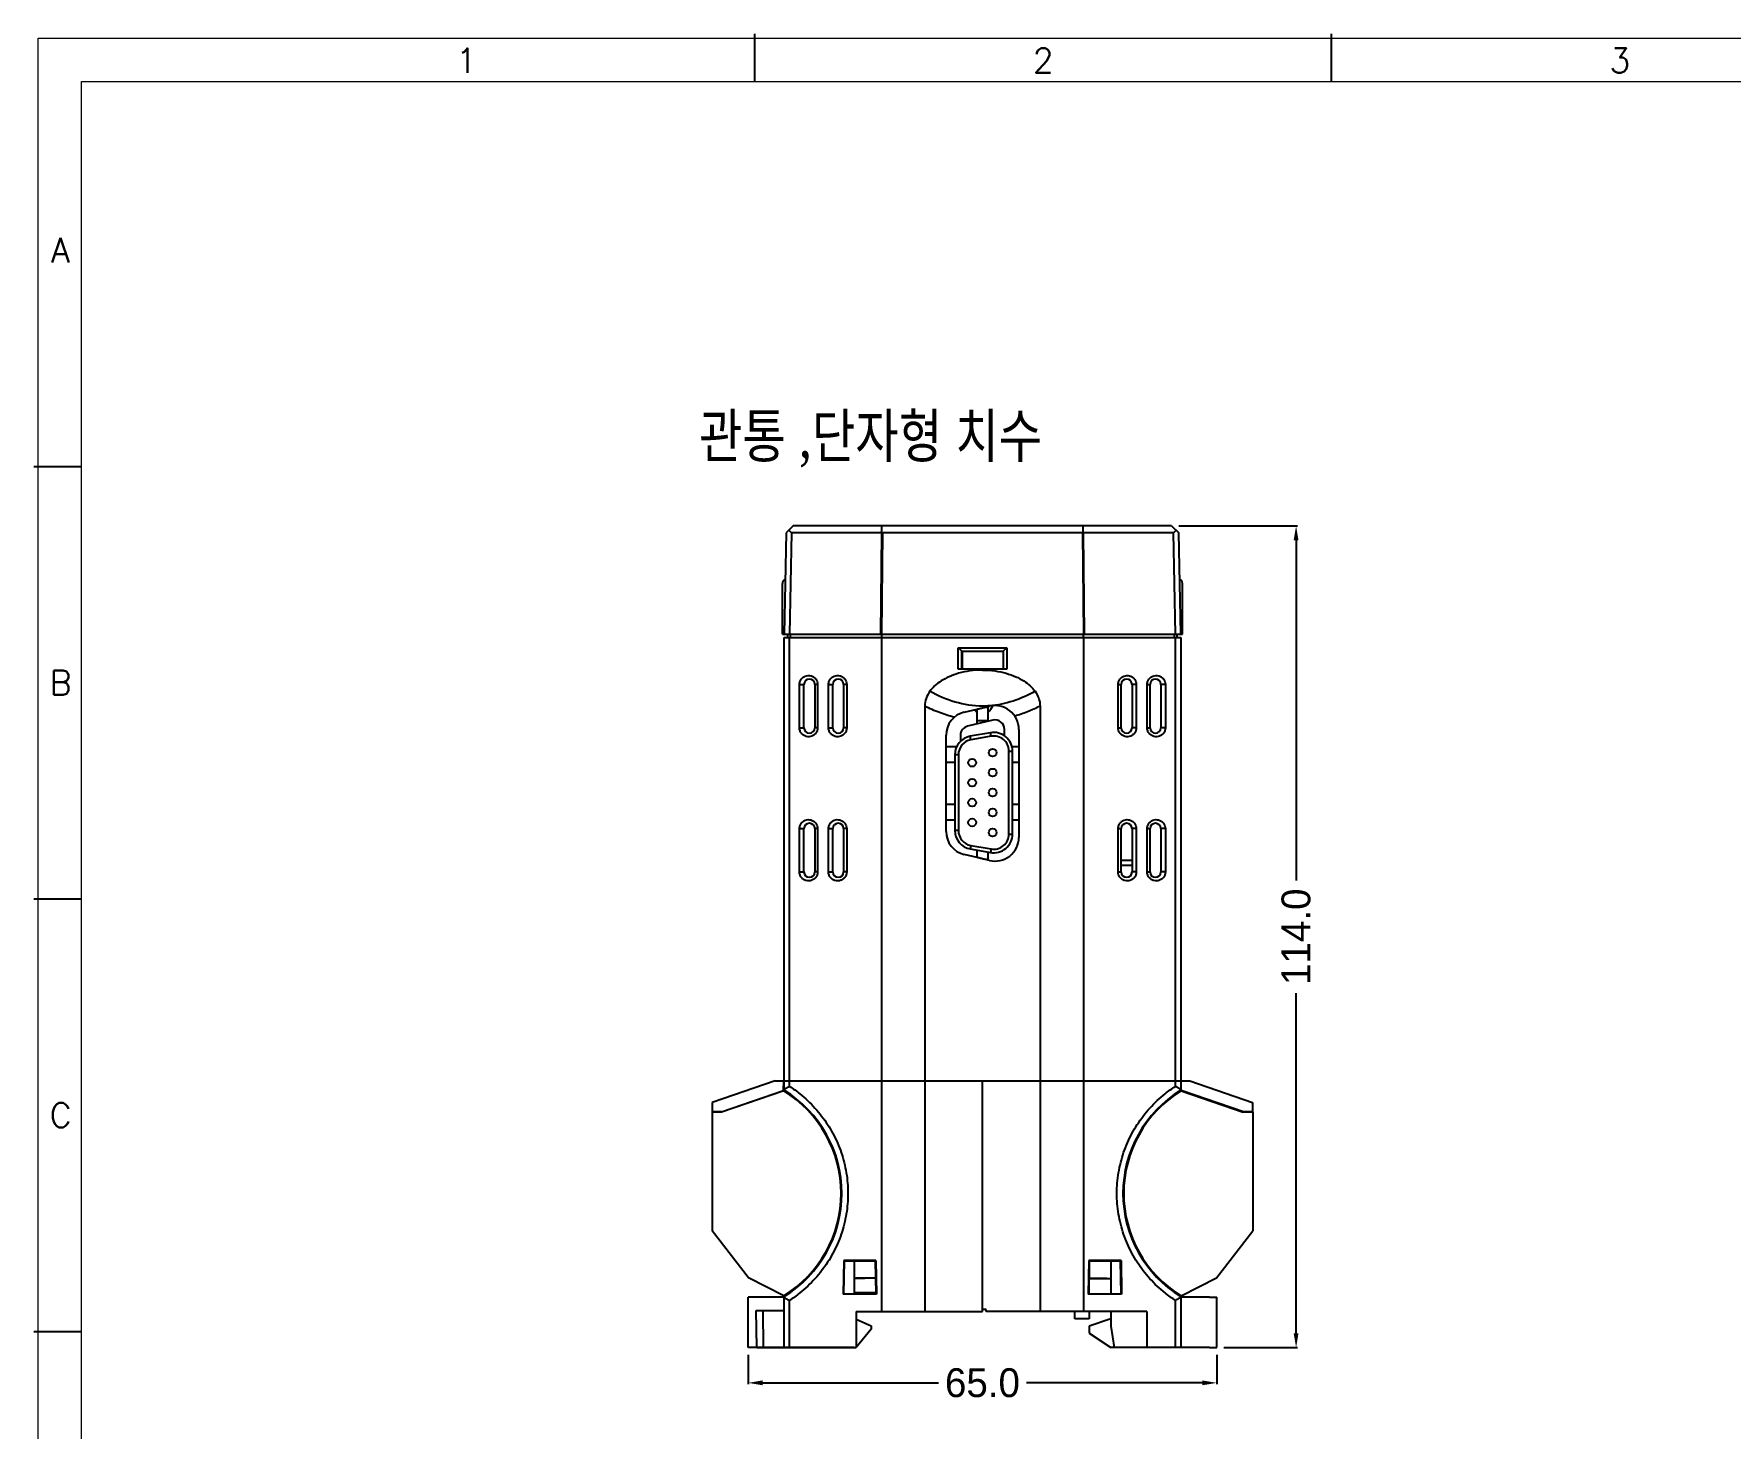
# Model space of a CAD drawing. Header units: millimetres. Extents: x 107 to 2900, y 85 to 3996.
# Drawn here: x 1905.3 to 2140.5, y 3735.5 to 3928.9 of the extents above; entities that cross this region are included whole.
import ezdxf
from ezdxf.enums import TextEntityAlignment as Align

# ---------------------------------------------------------------- set-up
doc = ezdxf.new("R2010")
doc.units = ezdxf.units.MM
for name, color, linetype in [('20', 2, 'Continuous'), ('30', 3, 'Continuous'), ('70', 7, 'Continuous')]:
    doc.layers.add(name, color=color, linetype=linetype)
doc.styles.add('SIMPLEX', font='SIMPLEX')
doc.styles.add('SS', font='batang.ttc', dxfattribs={"width": 0.8})
doc.styles.get("Standard").update_dxf_attribs({"font": 'BareunDotumPro1.ttf'})
doc.dimstyles.get("Standard").update_dxf_attribs({"dimtxt": 4, "dimasz": 2, "dimexe": 0.2, "dimexo": 1, "dimgap": 0.09, "dimtad": 0, "dimtoh": 1, "dimdec": 1, "dimzin": 0, "dimdsep": 46, "dimtxsty": 'Standard', "dimcen": -3, "dimadec": 0, "dimazin": 0, "dimtfac": 1, "dimtdec": 1, "dimtofl": 0, "dimtmove": 0, "dimatfit": 3, "dimfxl": 0, "dimtolj": 1, "dimtzin": 0, "dimarcsym": 0})

# ---------------------------------------------------------------- blocks, each defined once
blk = doc.blocks.new('*D36')
at = {"color": 0, "lineweight": -2}
for p, q in [((2064.08, 3860.68), (2080.55, 3860.68)), ((2080.35, 3858.68), (2080.35, 3811.48)), ((2080.35, 3748.68), (2080.35, 3795.87)), ((2070.34, 3746.68), (2080.55, 3746.68))]:
    blk.add_line(p, q, dxfattribs=at)
at = {"color": 0}
for points in [[(2080.68, 3858.68), (2080.01, 3858.68), (2080.35, 3860.68)], [(2080.01, 3748.68), (2080.68, 3748.68), (2080.35, 3746.68)]]:
    blk.add_solid(points, dxfattribs=at)
at = {"layer": 'Defpoints', "color": 0}
for p in [(2063.08, 3860.68), (2069.34, 3746.68), (2080.35, 3746.68)]:
    blk.add_point(p, dxfattribs=at)
at = {"color": 0, "insert": (2080.35, 3803.68), "char_height": 4, "attachment_point": 5, "rotation": 90}
blk.add_mtext('\\A1;114.0', dxfattribs=at)
blk = doc.blocks.new('*D37')
at = {"color": 0, "lineweight": -2}
for p, q in [((2004.34, 3745.68), (2004.34, 3741.59)), ((2069.34, 3745.68), (2069.34, 3741.59)), ((2006.34, 3741.79), (2030.75, 3741.79)), ((2067.34, 3741.79), (2042.93, 3741.79))]:
    blk.add_line(p, q, dxfattribs=at)
at = {"color": 0}
for points in [[(2006.34, 3742.13), (2006.34, 3741.46), (2004.34, 3741.79)], [(2067.34, 3741.46), (2067.34, 3742.13), (2069.34, 3741.79)]]:
    blk.add_solid(points, dxfattribs=at)
at = {"layer": 'Defpoints', "color": 0}
for p in [(2004.34, 3746.68), (2069.34, 3746.68), (2069.34, 3741.79)]:
    blk.add_point(p, dxfattribs=at)
at = {"color": 0, "insert": (2036.84, 3741.79), "char_height": 4, "attachment_point": 5}
blk.add_mtext('\\A1;65.0', dxfattribs=at)

msp = doc.modelspace()

# ---------------------------------------------------------------- linework, layer by layer
at = {"color": 7, "linetype": 'Continuous'}
for p, q in [((2009.599, 3859.694), (2009.337, 3845.675)), ((2010.598, 3860.675), (2009.599, 3859.694)), ((2010.334, 3859.694), (2010.07, 3845.675)), ((2022.84, 3859.694), (2010.334, 3859.694)), ((2063.077, 3860.675), (2010.598, 3860.675)), ((2022.84, 3859.694), (2022.703, 3845.675)), ((2022.974, 3859.694), (2022.837, 3845.675)), ((2022.974, 3859.694), (2022.84, 3859.695)), ((2050.701, 3859.694), (2022.974, 3859.694)), ((2050.835, 3859.695), (2050.701, 3859.694)), ((2050.701, 3859.694), (2050.837, 3845.675)), ((2050.835, 3859.695), (2050.972, 3845.675)), ((2063.341, 3859.694), (2050.835, 3859.694)), ((2063.077, 3860.675), (2064.076, 3859.694)), ((2063.605, 3845.675), (2063.341, 3859.694)), ((2064.337, 3845.675), (2064.076, 3859.694)), ((2009.087, 3845.675), (2009.087, 3852.675)), ((2064.587, 3845.675), (2064.587, 3852.675)), ((2009.087, 3845.675), (2064.587, 3845.675)), ((2009.337, 3782.375), (2009.337, 3845.175)), ((2009.337, 3845.175), (2064.337, 3845.175)), ((2009.837, 3845.175), (2009.837, 3845.675)), ((2010.07, 3782.924), (2010.07, 3845.175)), ((2010.204, 3845.175), (2010.204, 3845.675)), ((2022.837, 3845.175), (2022.837, 3751.675)), ((2022.859, 3845.675), (2022.859, 3845.175)), ((2050.816, 3845.675), (2050.816, 3845.175)), ((2050.837, 3845.175), (2050.837, 3751.675)), ((2063.471, 3845.175), (2063.471, 3845.675)), ((2063.605, 3782.924), (2063.605, 3845.175)), ((2063.837, 3845.175), (2063.837, 3845.675)), ((2064.337, 3845.175), (2064.337, 3782.375)), ((2033.468, 3840.806), (2033.468, 3843.775)), ((2033.968, 3843.275), (2033.468, 3843.775)), ((2033.468, 3843.775), (2040.207, 3843.775)), ((2033.968, 3840.806), (2033.968, 3843.275)), ((2033.968, 3843.275), (2039.707, 3843.275)), ((2033.968, 3842.875), (2034.087, 3842.875)), ((2033.968, 3842.675), (2034.087, 3842.675)), ((2034.087, 3840.806), (2034.087, 3843.275)), ((2039.707, 3843.275), (2040.207, 3843.775)), ((2039.707, 3843.275), (2039.707, 3840.806)), ((2040.207, 3843.775), (2040.207, 3840.806)), ((2040.207, 3840.806), (2033.468, 3840.806)), ((2011.464, 3838.675), (2012.087, 3838.675)), ((2011.464, 3832.675), (2011.464, 3838.675)), ((2012.087, 3832.675), (2012.087, 3838.675)), ((2013.982, 3838.675), (2013.587, 3838.675)), ((2013.587, 3838.675), (2013.587, 3832.675)), ((2013.982, 3838.675), (2013.982, 3832.675)), ((2015.493, 3838.675), (2016.087, 3838.675)), ((2015.493, 3832.675), (2015.493, 3838.675)), ((2016.087, 3832.675), (2016.087, 3838.675)), ((2018.011, 3838.675), (2017.587, 3838.675)), ((2017.587, 3838.675), (2017.587, 3832.675)), ((2018.011, 3838.675), (2018.011, 3832.675)), ((2055.664, 3838.675), (2056.087, 3838.675)), ((2055.664, 3832.675), (2055.664, 3838.675)), ((2056.087, 3832.675), (2056.087, 3838.675)), ((2058.182, 3838.675), (2057.587, 3838.675)), ((2057.587, 3838.675), (2057.587, 3832.675)), ((2058.182, 3838.675), (2058.182, 3832.675)), ((2059.693, 3838.675), (2060.087, 3838.675)), ((2059.693, 3832.675), (2059.693, 3838.675)), ((2060.087, 3832.675), (2060.087, 3838.675)), ((2062.211, 3838.675), (2061.587, 3838.675)), ((2061.587, 3838.675), (2061.587, 3832.675)), ((2062.211, 3838.675), (2062.211, 3832.675)), ((2028.837, 3835.675), (2028.837, 3751.675)), ((2034.327, 3834.833), (2036.087, 3835.25)), ((2036.087, 3833.195), (2036.087, 3835.25)), ((2037.587, 3835.606), (2037.827, 3835.662)), ((2037.587, 3835.606), (2037.587, 3833.55)), ((2044.837, 3835.675), (2044.837, 3751.675)), ((2011.464, 3832.675), (2012.087, 3832.675)), ((2013.982, 3832.675), (2013.587, 3832.675)), ((2015.493, 3832.675), (2016.087, 3832.675)), ((2018.011, 3832.675), (2017.587, 3832.675)), ((2038.288, 3833.716), (2034.788, 3832.887)), ((2055.664, 3832.675), (2056.087, 3832.675)), ((2058.182, 3832.675), (2057.587, 3832.675)), ((2059.693, 3832.675), (2060.087, 3832.675)), ((2062.211, 3832.675), (2061.587, 3832.675)), ((2031.787, 3818.298), (2031.787, 3831.622)), ((2033.787, 3831.622), (2033.787, 3830.775)), ((2037.956, 3831.986), (2035.156, 3831.492)), ((2035.243, 3831), (2035.156, 3831.492)), ((2038.043, 3831.494), (2035.243, 3831)), ((2038.043, 3831.494), (2037.956, 3831.986)), ((2039.887, 3831.562), (2039.887, 3832.451)), ((2041.887, 3832.451), (2041.887, 3817.469)), ((2031.787, 3830.07), (2033.28, 3830.07)), ((2033.007, 3828.932), (2033.007, 3818.419)), ((2033.507, 3828.932), (2033.007, 3828.932)), ((2033.507, 3828.932), (2033.507, 3818.419)), ((2040.507, 3817.925), (2040.507, 3829.425)), ((2040.507, 3829.425), (2041.007, 3829.425)), ((2040.916, 3830.07), (2041.887, 3830.07)), ((2041.007, 3817.925), (2041.007, 3829.425)), ((2033.007, 3827.851), (2031.787, 3827.851)), ((2041.887, 3827.851), (2041.007, 3827.851)), ((2031.787, 3822.07), (2033.007, 3822.07)), ((2041.007, 3822.07), (2041.887, 3822.07)), ((2011.464, 3812.675), (2011.464, 3818.675)), ((2011.464, 3818.675), (2012.087, 3818.675)), ((2012.087, 3812.675), (2012.087, 3818.675)), ((2013.587, 3818.675), (2013.587, 3812.675)), ((2013.982, 3818.675), (2013.587, 3818.675)), ((2013.982, 3818.675), (2013.982, 3812.675)), ((2015.493, 3812.675), (2015.493, 3818.675)), ((2015.493, 3818.675), (2016.087, 3818.675)), ((2016.087, 3812.675), (2016.087, 3818.675)), ((2017.587, 3818.675), (2017.587, 3812.675)), ((2018.011, 3818.675), (2017.587, 3818.675)), ((2018.011, 3818.675), (2018.011, 3812.675)), ((2033.007, 3819.851), (2031.787, 3819.851)), ((2041.887, 3819.851), (2041.007, 3819.851)), ((2055.664, 3812.675), (2055.664, 3818.675)), ((2055.664, 3818.675), (2056.087, 3818.675)), ((2056.087, 3812.675), (2056.087, 3818.675)), ((2057.587, 3818.675), (2057.587, 3812.675)), ((2058.182, 3818.675), (2057.587, 3818.675)), ((2058.182, 3818.675), (2058.182, 3812.675)), ((2059.693, 3812.675), (2059.693, 3818.675)), ((2059.693, 3818.675), (2060.087, 3818.675)), ((2060.087, 3812.675), (2060.087, 3818.675)), ((2061.587, 3818.675), (2061.587, 3812.675)), ((2062.211, 3818.675), (2061.587, 3818.675)), ((2062.211, 3818.675), (2062.211, 3812.675)), ((2033.507, 3818.419), (2033.007, 3818.419)), ((2035.243, 3816.351), (2035.156, 3815.859)), ((2035.243, 3816.351), (2038.043, 3815.857)), ((2040.507, 3817.925), (2041.007, 3817.925)), ((2036.087, 3814.67), (2034.327, 3815.087)), ((2035.156, 3815.859), (2037.956, 3815.365)), ((2036.087, 3814.67), (2036.087, 3815.694)), ((2037.587, 3815.43), (2037.587, 3814.315)), ((2037.827, 3814.258), (2037.587, 3814.315)), ((2038.043, 3815.857), (2037.956, 3815.365)), ((2057.587, 3814.275), (2056.087, 3814.275)), ((2011.464, 3812.675), (2012.087, 3812.675)), ((2013.982, 3812.675), (2013.587, 3812.675)), ((2015.493, 3812.675), (2016.087, 3812.675)), ((2018.011, 3812.675), (2017.587, 3812.675)), ((2055.664, 3812.675), (2056.087, 3812.675)), ((2057.587, 3813.575), (2056.087, 3813.575)), ((2058.182, 3812.675), (2057.587, 3812.675)), ((2059.693, 3812.675), (2060.087, 3812.675)), ((2062.211, 3812.675), (2061.587, 3812.675)), ((2008.084, 3783.675), (1999.353, 3780.678)), ((2008.084, 3783.675), (2065.59, 3783.675)), ((2009.262, 3782.335), (2009.269, 3783.675)), ((2036.837, 3751.675), (2036.837, 3783.675)), ((2064.413, 3782.335), (2064.406, 3783.675)), ((2065.59, 3783.675), (2074.322, 3780.678)), ((2000.637, 3779.375), (2009.262, 3782.335)), ((2009.285, 3782.29), (2000.646, 3779.325)), ((2064.39, 3782.29), (2073.029, 3779.325)), ((2073.037, 3779.375), (2064.413, 3782.335)), ((1999.337, 3779.325), (1999.337, 3762.861)), ((2000.646, 3779.325), (1999.337, 3779.325)), ((1999.353, 3780.678), (1999.36, 3779.325)), ((2000.637, 3779.375), (1999.36, 3779.397)), ((2012.852, 3779.338), (2012.955, 3779.338)), ((2060.72, 3779.338), (2060.823, 3779.338)), ((2074.337, 3779.325), (2073.029, 3779.325)), ((2074.315, 3779.397), (2073.037, 3779.375)), ((2074.322, 3780.678), (2074.315, 3779.325)), ((2074.337, 3779.325), (2074.337, 3762.861)), ((2017.199, 3768.375), (2017.286, 3768.375)), ((2016.985, 3765.375), (2017.113, 3765.375)), ((2056.562, 3765.375), (2056.608, 3765.375)), ((2004.382, 3756.375), (1999.337, 3762.861)), ((2069.293, 3756.375), (2074.337, 3762.861)), ((2015.867, 3761.225), (2015.843, 3761.225)), ((2057.807, 3761.225), (2057.832, 3761.225)), ((2017.611, 3758.752), (2017.532, 3754.1)), ((2017.61, 3754.13), (2017.687, 3758.675)), ((2017.611, 3758.752), (2017.687, 3758.675)), ((2019.037, 3758.675), (2017.687, 3758.675)), ((2022.008, 3758.696), (2019.037, 3758.695)), ((2019.037, 3758.695), (2019.037, 3754.127)), ((2022.008, 3758.696), (2022.074, 3758.762)), ((2022.086, 3754.12), (2022.008, 3758.696)), ((2022.074, 3758.762), (2022.154, 3754.089)), ((2051.601, 3758.762), (2051.521, 3754.089)), ((2051.667, 3758.696), (2051.589, 3754.12)), ((2051.601, 3758.762), (2051.667, 3758.696)), ((2054.637, 3758.695), (2051.667, 3758.696)), ((2054.637, 3758.695), (2054.637, 3754.127)), ((2055.987, 3758.675), (2054.637, 3758.675)), ((2056.064, 3758.752), (2055.987, 3758.675)), ((2056.065, 3754.13), (2055.987, 3758.675)), ((2056.064, 3758.752), (2056.143, 3754.1)), ((2009.285, 3753.861), (2004.382, 3756.375)), ((2011.337, 3755.267), (2011.285, 3755.32)), ((2011.337, 3755.267), (2011.337, 3755.369)), ((2011.337, 3755.267), (2011.368, 3755.266)), ((2012.408, 3756.375), (2012.531, 3756.375)), ((2012.531, 3756.375), (2012.532, 3756.492)), ((2022.049, 3756.295), (2019.037, 3756.243)), ((2051.626, 3756.288), (2054.637, 3756.236)), ((2061.144, 3756.375), (2061.143, 3756.492)), ((2061.144, 3756.375), (2061.267, 3756.375)), ((2062.338, 3755.267), (2062.307, 3755.266)), ((2062.338, 3755.369), (2062.338, 3755.267)), ((2062.338, 3755.267), (2062.39, 3755.32)), ((2064.39, 3753.861), (2069.293, 3756.375)), ((2009.337, 3753.675), (2004.337, 3753.675)), ((2004.337, 3752.675), (2004.337, 3753.675)), ((2005.337, 3753.675), (2004.337, 3753.675)), ((2004.337, 3752.675), (2004.337, 3753.675)), ((2004.337, 3746.675), (2004.337, 3752.675)), ((2004.337, 3752.675), (2004.337, 3752.675)), ((2009.337, 3746.675), (2009.337, 3753.775)), ((2010.07, 3746.675), (2010.07, 3753.227)), ((2017.532, 3754.1), (2017.564, 3754.131)), ((2022.084, 3754.263), (2019.037, 3754.316)), ((2022.122, 3754.12), (2022.154, 3754.089)), ((2051.521, 3754.089), (2051.553, 3754.12)), ((2056.143, 3754.1), (2056.111, 3754.131)), ((2063.605, 3746.675), (2063.605, 3753.227)), ((2064.337, 3753.775), (2064.337, 3746.675)), ((2068.337, 3753.675), (2064.337, 3753.675)), ((2068.337, 3753.675), (2069.337, 3753.675)), ((2069.337, 3746.675), (2069.337, 3753.675)), ((2005.527, 3746.675), (2005.437, 3751.825)), ((2005.437, 3751.825), (2009.337, 3751.825)), ((2006.475, 3746.675), (2006.437, 3751.825)), ((2019.337, 3751.675), (2019.337, 3746.675)), ((2019.337, 3751.675), (2036.837, 3751.675)), ((2019.337, 3750.625), (2021.387, 3749.725)), ((2037.337, 3751.975), (2036.837, 3751.984)), ((2037.337, 3751.675), (2037.337, 3751.975)), ((2059.637, 3751.675), (2037.337, 3751.675)), ((2049.637, 3750.675), (2049.637, 3751.675)), ((2051.637, 3750.675), (2049.637, 3750.675)), ((2051.637, 3751.675), (2051.637, 3750.675)), ((2054.655, 3750.681), (2051.637, 3749.675)), ((2054.637, 3751.675), (2054.672, 3749.675)), ((2059.637, 3751.675), (2059.637, 3746.675)), ((2021.387, 3749.225), (2019.337, 3746.675)), ((2021.387, 3749.725), (2021.387, 3749.225)), ((2051.637, 3749.675), (2051.637, 3748.675)), ((2051.637, 3748.675), (2054.637, 3746.675)), ((2054.672, 3749.675), (2055.125, 3746.675)), ((2019.037, 3746.675), (2004.337, 3746.675)), ((2005.527, 3746.675), (2019.337, 3746.675)), ((2068.337, 3746.675), (2054.637, 3746.675)), ((2068.337, 3746.675), (2069.337, 3746.675))]:
    msp.add_line(p, q, dxfattribs=at)
for centre in [(2035.417, 3827.825), (2038.257, 3829.215), (2035.417, 3825.055), (2038.257, 3826.445), (2038.257, 3823.675), (2035.417, 3822.295), (2038.257, 3820.905), (2035.417, 3819.525), (2038.257, 3818.135)]:
    msp.add_circle(centre, 0.55, dxfattribs=at)
for centre, radius, start, end in [((2009.787, 3852.675), 0.7, 116.46246, 180), ((2063.887, 3852.675), 0.7, 0, 63.53754), ((2012.837, 3838.675), 0.75, 0, 180), ((2016.837, 3838.675), 0.75, 0, 180), ((2056.837, 3838.675), 0.75, 0, 180), ((2060.837, 3838.675), 0.75, 0, 180), ((2036.837, 3836.175), 1.5, 222.50724, 240), ((2036.837, 3836.175), 1.5, 300, 342.77058), ((2038.587, 3832.451), 3.3, 0, 103.32453), ((2012.837, 3832.675), 0.75, 180, 0), ((2016.837, 3832.675), 0.75, 180, 0), ((2035.087, 3831.622), 3.3, 103.32453, 180), ((2035.087, 3831.622), 1.3, 103.32453, 180), ((2038.587, 3832.451), 1.3, 0, 103.32453), ((2056.837, 3832.675), 0.75, 180, 0), ((2060.837, 3832.675), 0.75, 180, 0), ((2035.607, 3828.932), 2.6, 100, 180), ((2035.607, 3828.932), 2.1, 100, 180), ((2038.407, 3829.425), 2.6, 0, 100), ((2038.407, 3829.425), 2.1, 0, 100), ((2012.837, 3818.675), 0.75, 0, 180), ((2016.837, 3818.675), 0.75, 0, 180), ((2056.837, 3818.675), 0.75, 0, 180), ((2060.837, 3818.675), 0.75, 0, 180), ((2035.087, 3818.298), 3.3, 180, 256.67547), ((2035.607, 3818.419), 2.6, 180, 260), ((2035.607, 3818.419), 2.1, 180, 260), ((2038.587, 3817.469), 3.3, 256.67547, 0), ((2038.407, 3817.925), 2.6, 260, 0), ((2038.407, 3817.925), 2.1, 260, 0), ((2012.837, 3812.675), 0.75, 180, 0), ((2016.837, 3812.675), 0.75, 180, 0), ((2056.837, 3812.675), 0.75, 180, 0), ((2060.837, 3812.675), 0.75, 180, 0), ((2000.557, 3768.075), 16.681, 301.55116, 58.44884), ((2000.557, 3768.075), 16.781, 301.55116, 58.44884), ((2073.118, 3768.075), 16.781, 121.55116, 238.44884), ((2073.118, 3768.075), 16.681, 121.55116, 238.44884)]:
    msp.add_arc(centre, radius, start, end, dxfattribs=at)
for points, knots in [([(2009.972, 3860.061), (2010.033, 3860), (2010.153, 3859.878), (2010.274, 3859.756), (2010.334, 3859.694)], [0, 0, 0, 0, 0.25663081, 0.51498503, 0.51498503, 0.51498503, 0.51498503]), ([(2022.849, 3859.695), (2022.854, 3859.804), (2022.863, 3860.022), (2022.878, 3860.349), (2022.887, 3860.567), (2022.891, 3860.675)], [0, 0, 0, 0, 0.32769636, 0.6548939, 0.98158372, 0.98158372, 0.98158372, 0.98158372]), ([(2050.826, 3859.694), (2050.821, 3859.803), (2050.812, 3860.022), (2050.797, 3860.349), (2050.788, 3860.567), (2050.784, 3860.675)], [0, 0, 0, 0, 0.3284266, 0.65562358, 0.98228856, 0.98228856, 0.98228856, 0.98228856]), ([(2063.341, 3859.694), (2063.401, 3859.756), (2063.522, 3859.878), (2063.642, 3860), (2063.702, 3860.061)], [0, 0, 0, 0, 0.2585256, 0.51496064, 0.51496064, 0.51496064, 0.51496064]), ([(2011.464, 3838.675), (2011.464, 3838.762), (2011.487, 3838.984), (2011.62, 3839.325), (2011.889, 3839.642), (2012.244, 3839.855), (2012.642, 3839.944), (2013.049, 3839.905), (2013.428, 3839.738), (2013.736, 3839.456), (2013.932, 3839.095), (2013.981, 3838.821), (2013.982, 3838.684), (2013.982, 3838.675)], [0, 0, 0, 0, 0.2602966, 0.6646671, 1.07745, 1.4845892, 1.8833024, 2.2824581, 2.6906844, 3.1051745, 3.5117567, 3.9001917, 3.9247062, 3.9247062, 3.9247062, 3.9247062]), ([(2015.493, 3838.675), (2015.492, 3838.758), (2015.515, 3838.976), (2015.643, 3839.314), (2015.909, 3839.634), (2016.262, 3839.851), (2016.662, 3839.944), (2017.074, 3839.907), (2017.457, 3839.738), (2017.765, 3839.455), (2017.96, 3839.096), (2018.009, 3838.822), (2018.011, 3838.684), (2018.011, 3838.675)], [0, 0, 0, 0, 0.2477609, 0.6521884, 1.0662587, 1.4720996, 1.8729962, 2.2798691, 2.6917553, 3.1061191, 3.5113688, 3.8986952, 3.9246128, 3.9246128, 3.9246128, 3.9246128]), ([(2036.837, 3840.675), (2036.25, 3840.675), (2035.138, 3840.597), (2033.586, 3840.278), (2032.248, 3839.807), (2031.126, 3839.212), (2030.219, 3838.527), (2029.737, 3837.998), (2029.541, 3837.726)], [0, 0, 0, 0, 1.761044, 3.3333567, 4.740856, 6.0014007, 7.1282028, 8.1338777, 8.1338777, 8.1338777, 8.1338777]), ([(2036.837, 3840.675), (2037.424, 3840.675), (2038.537, 3840.597), (2040.089, 3840.278), (2041.427, 3839.807), (2042.549, 3839.212), (2043.455, 3838.527), (2043.938, 3837.998), (2044.134, 3837.726)], [0, 0, 0, 0, 1.761044, 3.3333567, 4.740856, 6.0014007, 7.1282028, 8.1338777, 8.1338777, 8.1338777, 8.1338777]), ([(2055.664, 3838.675), (2055.664, 3838.765), (2055.689, 3838.991), (2055.827, 3839.335), (2056.1, 3839.652), (2056.459, 3839.861), (2056.859, 3839.945), (2057.262, 3839.901), (2057.636, 3839.733), (2057.942, 3839.449), (2058.138, 3839.081), (2058.183, 3838.809), (2058.182, 3838.675)], [0, 0, 0, 0, 0.2683261, 0.6764727, 1.0915293, 1.5006558, 1.9017054, 2.2958803, 2.6958765, 3.1129523, 3.524812, 3.9244233, 3.9244233, 3.9244233, 3.9244233]), ([(2059.693, 3838.675), (2059.693, 3838.761), (2059.716, 3838.983), (2059.848, 3839.323), (2060.117, 3839.641), (2060.471, 3839.854), (2060.869, 3839.944), (2061.276, 3839.906), (2061.655, 3839.74), (2061.963, 3839.458), (2062.16, 3839.098), (2062.21, 3838.823), (2062.211, 3838.684), (2062.211, 3838.675)], [0, 0, 0, 0, 0.258036, 0.6621493, 1.0751765, 1.4824974, 1.881186, 2.2802016, 2.6879042, 3.1017235, 3.5084669, 3.8980662, 3.9247184, 3.9247184, 3.9247184, 3.9247184]), ([(2037.575, 3835.696), (2037.329, 3835.682), (2034.559, 3835.6), (2031.743, 3836.488), (2029.541, 3837.726)], [0, 0, 0, 0, 0.7378011, 8.3169023, 8.3169023, 8.3169023, 8.3169023]), ([(2032.939, 3834.127), (2032.595, 3834.213), (2031.904, 3834.406), (2030.877, 3834.761), (2029.851, 3835.183), (2029.175, 3835.504), (2028.837, 3835.675)], [0, 0, 0, 0, 1.0648929, 2.1496673, 3.2579885, 4.3932938, 4.3932938, 4.3932938, 4.3932938]), ([(2036.087, 3835.25), (2036.258, 3835.291), (2036.596, 3835.371), (2037.096, 3835.489), (2037.425, 3835.567), (2037.587, 3835.606)], [0, 0, 0, 0, 0.5271779, 1.0416596, 1.5414966, 1.5414966, 1.5414966, 1.5414966]), ([(2044.837, 3835.675), (2044.548, 3835.529), (2043.97, 3835.251), (2043.092, 3834.878), (2042.215, 3834.554), (2041.625, 3834.37), (2041.33, 3834.286)], [0, 0, 0, 0, 0.9724052, 1.9247348, 2.859105, 3.7777558, 3.7777558, 3.7777558, 3.7777558]), ([(2013.982, 3832.675), (2013.982, 3832.589), (2013.959, 3832.368), (2013.826, 3832.028), (2013.558, 3831.71), (2013.204, 3831.497), (2012.806, 3831.407), (2012.399, 3831.445), (2012.02, 3831.611), (2011.712, 3831.893), (2011.515, 3832.253), (2011.465, 3832.528), (2011.464, 3832.667), (2011.464, 3832.675)], [0, 0, 0, 0, 0.258036, 0.6621493, 1.0751765, 1.4824974, 1.881186, 2.2802016, 2.6879042, 3.1017235, 3.5084669, 3.8980662, 3.9247184, 3.9247184, 3.9247184, 3.9247184]), ([(2018.011, 3832.675), (2018.011, 3832.586), (2017.986, 3832.359), (2017.847, 3832.014), (2017.573, 3831.698), (2017.214, 3831.489), (2016.815, 3831.406), (2016.414, 3831.45), (2016.04, 3831.617), (2015.733, 3831.901), (2015.537, 3832.269), (2015.492, 3832.542), (2015.493, 3832.675)], [0, 0, 0, 0, 0.2694993, 0.6783699, 1.0937281, 1.5025683, 1.9027519, 2.2956915, 2.6943782, 3.1117818, 3.5247762, 3.9244279, 3.9244279, 3.9244279, 3.9244279]), ([(2037.587, 3833.662), (2037.338, 3833.651), (2036.837, 3833.64), (2036.337, 3833.651), (2036.087, 3833.662)], [0, 0, 0, 0, 0.7501789, 1.5003582, 1.5003582, 1.5003582, 1.5003582]), ([(2058.182, 3832.675), (2058.183, 3832.593), (2058.16, 3832.375), (2058.032, 3832.037), (2057.767, 3831.717), (2057.414, 3831.5), (2057.012, 3831.407), (2056.599, 3831.444), (2056.216, 3831.614), (2055.909, 3831.897), (2055.715, 3832.256), (2055.666, 3832.53), (2055.664, 3832.667), (2055.664, 3832.675)], [0, 0, 0, 0, 0.2478585, 0.6514667, 1.0651817, 1.4718412, 1.8738911, 2.2815071, 2.6936271, 3.1077136, 3.5123301, 3.8990086, 3.9246106, 3.9246106, 3.9246106, 3.9246106]), ([(2062.211, 3832.675), (2062.211, 3832.589), (2062.188, 3832.367), (2062.054, 3832.026), (2061.786, 3831.709), (2061.431, 3831.496), (2061.033, 3831.407), (2060.626, 3831.446), (2060.247, 3831.613), (2059.939, 3831.895), (2059.743, 3832.256), (2059.694, 3832.53), (2059.693, 3832.667), (2059.693, 3832.675)], [0, 0, 0, 0, 0.2602966, 0.6646671, 1.07745, 1.4845892, 1.8833024, 2.2824581, 2.6906844, 3.1051745, 3.5117567, 3.9001917, 3.9247062, 3.9247062, 3.9247062, 3.9247062]), ([(2011.464, 3818.675), (2011.464, 3818.762), (2011.487, 3818.984), (2011.62, 3819.325), (2011.889, 3819.642), (2012.244, 3819.855), (2012.642, 3819.944), (2013.049, 3819.905), (2013.428, 3819.738), (2013.736, 3819.456), (2013.932, 3819.095), (2013.981, 3818.821), (2013.982, 3818.684), (2013.982, 3818.675)], [0, 0, 0, 0, 0.2602966, 0.6646671, 1.07745, 1.4845892, 1.8833024, 2.2824581, 2.6906844, 3.1051745, 3.5117567, 3.9001917, 3.9247062, 3.9247062, 3.9247062, 3.9247062]), ([(2015.493, 3818.675), (2015.492, 3818.758), (2015.515, 3818.976), (2015.643, 3819.314), (2015.909, 3819.634), (2016.262, 3819.851), (2016.662, 3819.944), (2017.074, 3819.907), (2017.457, 3819.738), (2017.765, 3819.455), (2017.96, 3819.096), (2018.009, 3818.822), (2018.011, 3818.684), (2018.011, 3818.675)], [0, 0, 0, 0, 0.2477609, 0.6521884, 1.0662587, 1.4720996, 1.8729962, 2.2798691, 2.6917553, 3.1061191, 3.5113688, 3.8986952, 3.9246128, 3.9246128, 3.9246128, 3.9246128]), ([(2055.664, 3818.675), (2055.664, 3818.765), (2055.689, 3818.991), (2055.827, 3819.335), (2056.1, 3819.652), (2056.459, 3819.861), (2056.859, 3819.945), (2057.262, 3819.901), (2057.636, 3819.733), (2057.942, 3819.449), (2058.138, 3819.081), (2058.183, 3818.809), (2058.182, 3818.675)], [0, 0, 0, 0, 0.2683261, 0.6764727, 1.0915293, 1.5006558, 1.9017054, 2.2958803, 2.6958765, 3.1129523, 3.524812, 3.9244233, 3.9244233, 3.9244233, 3.9244233]), ([(2059.693, 3818.675), (2059.693, 3818.761), (2059.716, 3818.983), (2059.848, 3819.323), (2060.117, 3819.641), (2060.471, 3819.854), (2060.869, 3819.944), (2061.276, 3819.906), (2061.655, 3819.74), (2061.963, 3819.458), (2062.16, 3819.098), (2062.21, 3818.823), (2062.211, 3818.684), (2062.211, 3818.675)], [0, 0, 0, 0, 0.258036, 0.6621493, 1.0751765, 1.4824974, 1.881186, 2.2802016, 2.6879042, 3.1017235, 3.5084669, 3.8980662, 3.9247184, 3.9247184, 3.9247184, 3.9247184]), ([(2037.587, 3814.315), (2037.421, 3814.354), (2037.087, 3814.433), (2036.587, 3814.551), (2036.254, 3814.63), (2036.087, 3814.67)], [0, 0, 0, 0, 0.5138402, 1.0279119, 1.5414966, 1.5414966, 1.5414966, 1.5414966]), ([(2013.982, 3812.675), (2013.982, 3812.589), (2013.959, 3812.368), (2013.826, 3812.028), (2013.558, 3811.71), (2013.204, 3811.497), (2012.806, 3811.407), (2012.399, 3811.445), (2012.02, 3811.611), (2011.712, 3811.893), (2011.515, 3812.253), (2011.465, 3812.528), (2011.464, 3812.667), (2011.464, 3812.675)], [0, 0, 0, 0, 0.258036, 0.6621493, 1.0751765, 1.4824974, 1.881186, 2.2802016, 2.6879042, 3.1017235, 3.5084669, 3.8980662, 3.9247184, 3.9247184, 3.9247184, 3.9247184]), ([(2018.011, 3812.675), (2018.011, 3812.586), (2017.986, 3812.359), (2017.847, 3812.014), (2017.573, 3811.698), (2017.214, 3811.489), (2016.815, 3811.406), (2016.414, 3811.45), (2016.04, 3811.617), (2015.733, 3811.901), (2015.537, 3812.269), (2015.492, 3812.542), (2015.493, 3812.675)], [0, 0, 0, 0, 0.2694993, 0.6783699, 1.0937281, 1.5025683, 1.9027519, 2.2956915, 2.6943782, 3.1117818, 3.5247762, 3.9244279, 3.9244279, 3.9244279, 3.9244279]), ([(2058.182, 3812.675), (2058.183, 3812.593), (2058.16, 3812.375), (2058.032, 3812.037), (2057.767, 3811.717), (2057.414, 3811.5), (2057.012, 3811.407), (2056.599, 3811.444), (2056.216, 3811.614), (2055.909, 3811.897), (2055.715, 3812.256), (2055.666, 3812.53), (2055.664, 3812.667), (2055.664, 3812.675)], [0, 0, 0, 0, 0.2478585, 0.6514667, 1.0651817, 1.4718412, 1.8738911, 2.2815071, 2.6936271, 3.1077136, 3.5123301, 3.8990086, 3.9246106, 3.9246106, 3.9246106, 3.9246106]), ([(2062.211, 3812.675), (2062.211, 3812.589), (2062.188, 3812.367), (2062.054, 3812.026), (2061.786, 3811.709), (2061.431, 3811.496), (2061.033, 3811.407), (2060.626, 3811.446), (2060.247, 3811.613), (2059.939, 3811.895), (2059.743, 3812.256), (2059.694, 3812.53), (2059.693, 3812.667), (2059.693, 3812.675)], [0, 0, 0, 0, 0.2602966, 0.6646671, 1.07745, 1.4845892, 1.8833024, 2.2824581, 2.6906844, 3.1051745, 3.5117567, 3.9001917, 3.9247062, 3.9247062, 3.9247062, 3.9247062]), ([(2009.337, 3782.528), (2009.417, 3782.571), (2009.579, 3782.658), (2009.823, 3782.791), (2009.988, 3782.879), (2010.07, 3782.924)], [0, 0, 0, 0, 0.27268947, 0.55052137, 0.83338372, 0.83338372, 0.83338372, 0.83338372]), ([(2010.071, 3782.925), (2010.57, 3782.601), (2011.831, 3781.689), (2013.671, 3779.959), (2015.433, 3777.663), (2016.802, 3775.108), (2017.735, 3772.366), (2018.206, 3769.517), (2018.206, 3766.634), (2017.735, 3763.785), (2016.802, 3761.043), (2015.433, 3758.488), (2013.671, 3756.192), (2011.831, 3754.462), (2010.57, 3753.55), (2010.071, 3753.226)], [0, 0, 0, 0, 1.7868888, 4.6599455, 7.541329, 10.4323768, 13.3181311, 16.1902496, 19.0571114, 21.9292608, 24.8150948, 27.7061534, 30.5875158, 33.4606162, 35.2474444, 35.2474444, 35.2474444, 35.2474444]), ([(2063.604, 3753.226), (2063.109, 3753.548), (2061.851, 3754.456), (2060.013, 3756.182), (2058.247, 3758.48), (2056.876, 3761.037), (2055.941, 3763.781), (2055.469, 3766.632), (2055.469, 3769.518), (2055.941, 3772.37), (2056.876, 3775.114), (2058.247, 3777.671), (2060.013, 3779.969), (2061.851, 3781.695), (2063.109, 3782.603), (2063.604, 3782.925)], [0, 0, 0, 0, 1.7719155, 4.6477339, 7.5317714, 10.4255646, 13.3140799, 16.1888902, 19.0584203, 21.9332616, 24.8218557, 27.7156581, 30.5996735, 33.475535, 35.2473885, 35.2473885, 35.2473885, 35.2473885]), ([(2064.337, 3782.528), (2064.257, 3782.571), (2064.096, 3782.658), (2063.852, 3782.791), (2063.687, 3782.879), (2063.605, 3782.924)], [0, 0, 0, 0, 0.27268647, 0.55051665, 0.83337426, 0.83337426, 0.83337426, 0.83337426]), ([(2022.074, 3758.762), (2021.577, 3758.761), (2020.584, 3758.759), (2019.097, 3758.756), (2018.106, 3758.753), (2017.611, 3758.752)], [0, 0, 0, 0, 1.4904121, 2.9781252, 4.4621185, 4.4621185, 4.4621185, 4.4621185]), ([(2056.064, 3758.752), (2055.569, 3758.753), (2054.578, 3758.756), (2053.091, 3758.759), (2052.098, 3758.761), (2051.601, 3758.762)], [0, 0, 0, 0, 1.4839933, 2.9717064, 4.4621185, 4.4621185, 4.4621185, 4.4621185]), ([(2022.048, 3756.337), (2021.349, 3756.326), (2020.345, 3756.31), (2019.341, 3756.294), (2019.037, 3756.289)], [0, 0, 0, 0, 2.0996675, 3.0112731, 3.0112731, 3.0112731, 3.0112731]), ([(2051.626, 3756.331), (2052.261, 3756.321), (2053.264, 3756.305), (2054.268, 3756.289), (2054.637, 3756.283)], [0, 0, 0, 0, 1.902429, 3.0113818, 3.0113818, 3.0113818, 3.0113818]), ([(2009.337, 3753.623), (2009.417, 3753.58), (2009.579, 3753.493), (2009.823, 3753.36), (2009.988, 3753.272), (2010.07, 3753.227)], [0, 0, 0, 0, 0.27268895, 0.55052078, 0.83338215, 0.83338215, 0.83338215, 0.83338215]), ([(2022.154, 3754.089), (2021.639, 3754.09), (2020.611, 3754.092), (2019.07, 3754.095), (2018.044, 3754.098), (2017.532, 3754.1)], [0, 0, 0, 0, 1.5439009, 3.0849255, 4.6219393, 4.6219393, 4.6219393, 4.6219393]), ([(2017.564, 3754.131), (2018.069, 3754.129), (2019.081, 3754.127), (2020.6, 3754.123), (2021.614, 3754.121), (2022.122, 3754.12)], [0, 0, 0, 0, 1.5155145, 3.0351434, 4.5577032, 4.5577032, 4.5577032, 4.5577032]), ([(2056.143, 3754.1), (2055.631, 3754.098), (2054.605, 3754.095), (2053.064, 3754.092), (2052.036, 3754.09), (2051.521, 3754.089)], [0, 0, 0, 0, 1.5370138, 3.0780383, 4.6219393, 4.6219393, 4.6219393, 4.6219393]), ([(2051.553, 3754.12), (2052.061, 3754.121), (2053.075, 3754.123), (2054.594, 3754.127), (2055.606, 3754.129), (2056.111, 3754.131)], [0, 0, 0, 0, 1.5225598, 3.0421887, 4.5577032, 4.5577032, 4.5577032, 4.5577032]), ([(2064.337, 3753.623), (2064.257, 3753.58), (2064.096, 3753.493), (2063.852, 3753.36), (2063.687, 3753.272), (2063.605, 3753.227)], [0, 0, 0, 0, 0.27268701, 0.55051727, 0.83337587, 0.83337587, 0.83337587, 0.83337587])]:
    msp.add_open_spline(points, degree=3, knots=knots, dxfattribs=at)
for points in [[(2029.541, 3837.726), (2029.119, 3837.139), (2028.837, 3836.398), (2028.837, 3835.675)], [(2044.134, 3837.726), (2042.208, 3836.643), (2040.022, 3835.879), (2037.819, 3835.713)], [(2044.134, 3837.726), (2044.556, 3837.139), (2044.837, 3836.398), (2044.837, 3835.675)], [(2037.819, 3835.713), (2037.738, 3835.706), (2037.656, 3835.701), (2037.575, 3835.696)]]:
    msp.add_open_spline(points, degree=3, dxfattribs=at)
at = {"layer": '20', "color": 0, "lineweight": 13}
msp.add_lwpolyline([(1911.869, 3444.927), (1911.869, 3922.327), (2658.669, 3922.327), (2658.669, 3389.527)], dxfattribs=at)
at = {"layer": '30', "color": 0}
for p, q in [((2005.269, 3922.327), (2005.269, 3928.927)), ((2085.269, 3922.327), (2085.269, 3928.927)), ((1905.269, 3868.927), (1911.869, 3868.927)), ((1905.269, 3808.927), (1911.869, 3808.927)), ((1905.269, 3748.927), (1911.869, 3748.927))]:
    msp.add_line(p, q, dxfattribs=at)
at = {"layer": '70', "color": 0, "lineweight": 13}
msp.add_lwpolyline([(2664.669, 3389.527), (1905.869, 3389.527), (1905.869, 3928.327), (2664.669, 3928.327)], close=True, dxfattribs=at)

# ---------------------------------------------------------------- texts
at = {"color": 0, "style": 'SS', "width": 0.8}
msp.add_text('관통 ,단자형 치수', height=6, dxfattribs=at).set_placement((1997.515, 3870.173))
at = {"layer": '30', "color": 0, "style": 'SIMPLEX'}
for s, p in [('1', (1965.269, 3925.236)), ('2', (2045.269, 3925.236)), ('3', (2125.269, 3925.236)), ('A', (1908.969, 3898.927)), ('B', (1908.969, 3838.927)), ('C', (1908.969, 3778.927))]:
    msp.add_text(s, height=3.4, dxfattribs=at).set_placement(p, align=Align.MIDDLE)

# ---------------------------------------------------------------- dimensions: what is measured, and where the dimension line sits
dim = msp.add_linear_dim(base=(2080.348, 3746.675), p1=(2063.077, 3860.675), p2=(2069.337, 3746.675), angle=90, dimstyle='Standard')
dim.commit()
dim.dimension.update_dxf_attribs({"geometry": '*D36', "text_midpoint": (2080.348, 3803.675)})
dim = msp.add_linear_dim(base=(2069.337, 3741.793), p1=(2004.337, 3746.675), p2=(2069.337, 3746.675), dimstyle='Standard')
dim.commit()
dim.dimension.update_dxf_attribs({"geometry": '*D37', "text_midpoint": (2036.837, 3741.793)})

doc.saveas('drawing.dxf')
